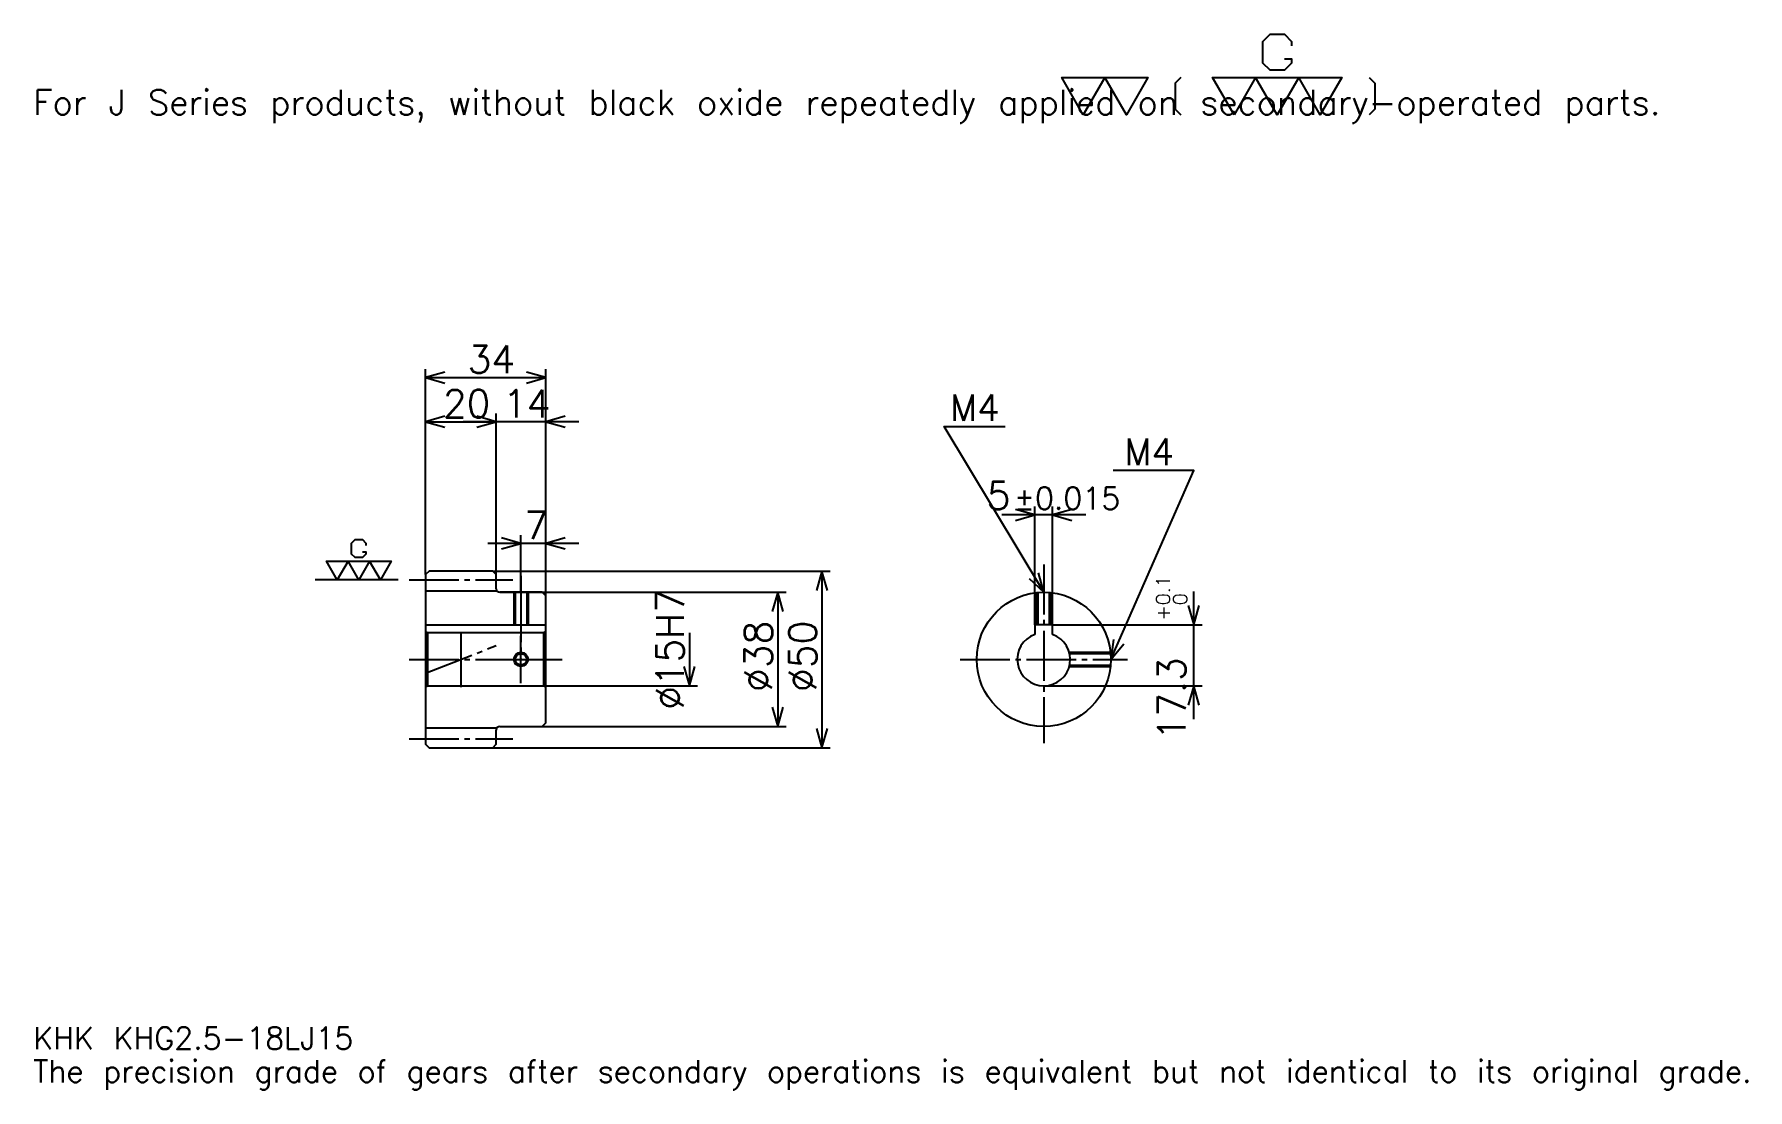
# Model space of a CAD drawing. Extents: x 16 to 501, y 6 to 305.
import ezdxf

# ---------------------------------------------------------------- set-up
doc = ezdxf.new("R2010")
doc.units = 0
doc.linetypes.add('DASHDOT', pattern=[18.782608, 14.086957, -1.565217, 1.565217, -1.565217])
doc.layers.get('0').update_dxf_attribs({"linetype": 'CONTINUOUS'})
doc.layers.add('DASHDOT', color=6, linetype='DASHDOT')
doc.styles.add('KANJI', font='TXT', dxfattribs={"bigfont": 'BIGFONT'})

msp = doc.modelspace()

# ---------------------------------------------------------------- linework, layer by layer
at = {"color": 5}
for p, q in [((126.782608, 152.565216), (126.782608, 209.695648)), ((160.782608, 152.565216), (160.782608, 209.695648)), ((126.782608, 207.347809), (160.782608, 207.347809)), ((126.782608, 194.82608), (146.782608, 194.82608)), ((170.17392, 194.82608), (137.391296, 194.82608)), ((146.782608, 152.565216), (146.782608, 197.173889)), ((299.369568, 137.365204), (299.369568, 170.82608)), ((304.369568, 137.365204), (304.369568, 170.82608)), ((313.760864, 168.478256), (289.978271, 168.478256)), ((170.17392, 160.391296), (144.391296, 160.391296)), ((153.782608, 152.565216), (153.782608, 162.73912)), ((126.782608, 151.565216), (126.782608, 152.565216)), ((145.782608, 152.565216), (160.782608, 152.565216)), ((146.782608, 151.565216), (146.782608, 152.565216)), ((153.782608, 146.565216), (153.782608, 152.565216)), ((153.782608, 146.565216), (153.782608, 152.565216)), ((160.782608, 152.565216), (241.391296, 152.565216)), ((160.782608, 145.565216), (160.782608, 152.565216)), ((239.043488, 152.565216), (239.043488, 102.565208)), ((147.782608, 146.565216), (160.782608, 146.565216)), ((160.782608, 146.565216), (228.869568, 146.565216)), ((226.521729, 146.565216), (226.521729, 108.565208)), ((344.347839, 110.673904), (344.347839, 146.756516)), ((304.369568, 137.365204), (346.695648, 137.365204)), ((201.478256, 135.065216), (201.478256, 120.065208)), ((160.782608, 120.065208), (203.82608, 120.065208)), ((301.869568, 120.065208), (346.695648, 120.065208)), ((147.782608, 108.565208), (160.782608, 108.565208)), ((160.782608, 108.565208), (228.869568, 108.565208)), ((145.782608, 102.565208), (160.782608, 102.565208)), ((160.782608, 102.565208), (241.391296, 102.565208))]:
    msp.add_line(p, q, dxfattribs=at)
at = {"color": 7}
for p, q in [((118.95652, 150.065216), (95.478256, 150.065216)), ((136.782608, 135.391296), (136.782608, 119.73912))]:
    msp.add_line(p, q, dxfattribs=at)
at = {"color": 4}
for p, q in [((126.782608, 146.940216), (146.782608, 146.940216)), ((126.782608, 137.365204), (160.782608, 137.365204)), ((127.282608, 135.065216), (127.282608, 120.065208)), ((160.282608, 135.065216), (160.782608, 135.565216)), ((160.282608, 120.065208), (160.782608, 119.565208)), ((126.782608, 108.190208), (146.782608, 108.190208))]:
    msp.add_line(p, q, dxfattribs=at)
at = {"color": 7}
for points in [[(370.017395, 297.610443), (372.052185, 297.610443), (372.052185, 296.389557), (370.017395, 294.354797), (365.947845, 294.354797), (363.913055, 296.389557), (363.913055, 302.493927), (365.947845, 304.528687), (370.017395, 304.528687), (372.052185, 302.493927), (372.052185, 301.273041)], [(313.043488, 281.739136), (306.939148, 292.320007), (331.356537, 292.320007), (325.252197, 281.739136), (319.147827, 292.320007), (313.043488, 281.739136)], [(340.716522, 292.320007), (339.088715, 290.692169), (339.088715, 283.366974), (340.716522, 281.739136)], [(355.773926, 281.739136), (349.669586, 292.320007), (386.295654, 292.320007), (380.191315, 281.739136), (374.086975, 292.320007), (367.982605, 281.739136), (361.878265, 292.320007), (355.773926, 281.739136)], [(394.027832, 292.320007), (395.65567, 290.692169), (395.65567, 283.366974), (394.027832, 281.739136)], [(108.86087, 158.000854), (109.878265, 158.000854), (109.878265, 157.390427), (108.86087, 156.373032), (106.826088, 156.373032), (105.808693, 157.390427), (105.808693, 160.442596), (106.826088, 161.459991), (108.86087, 161.459991), (109.878265, 160.442596), (109.878265, 159.832169)], [(101.739128, 150.065216), (98.686958, 155.355652), (117, 155.355652), (113.947823, 150.065216), (110.895653, 155.355652), (107.843475, 150.065216), (104.791306, 155.355652), (101.739128, 150.065216)]]:
    msp.add_lwpolyline(points, dxfattribs=at)
at = {"color": 5}
for points in [[(132.260864, 208.913025), (126.782608, 207.347809), (132.260864, 205.782593)], [(155.304352, 205.782593), (160.782608, 207.347809), (155.304352, 208.913025)], [(132.260864, 196.391296), (126.782608, 194.82608), (132.260864, 193.260864)], [(141.304352, 193.260864), (146.782608, 194.82608), (141.304352, 196.391296)], [(141.304352, 193.260864), (146.782608, 194.82608), (141.304352, 196.391296)], [(166.260864, 196.391296), (160.782608, 194.82608), (166.260864, 193.260864)], [(301.869568, 146.565216), (273.695648, 193.521729), (290.913025, 193.521729)], [(320.869568, 127.565208), (344.347839, 181), (321.495667, 181)], [(293.891296, 166.91304), (299.369568, 168.478256), (293.891296, 170.043472)], [(309.847839, 170.043472), (304.369568, 168.478256), (309.847839, 166.91304)], [(148.304352, 158.82608), (153.782608, 160.391296), (148.304352, 161.956512)], [(166.260864, 161.956512), (160.782608, 160.391296), (166.260864, 158.82608)], [(240.608704, 147.086945), (239.043488, 152.565216), (237.478271, 147.086945)], [(297.708862, 150.457474), (301.869568, 146.565216), (300.393188, 152.068085)], [(228.086945, 141.086945), (226.521729, 146.565216), (224.956512, 141.086945)], [(342.782593, 142.843475), (344.347839, 137.365204), (345.913025, 142.843475)], [(321.640289, 133.210312), (320.869568, 127.565208), (324.506287, 131.95105)], [(199.91304, 125.543472), (201.478256, 120.065208), (203.043472, 125.543472)], [(345.913025, 114.586945), (344.347839, 120.065208), (342.782593, 114.586945)], [(224.956512, 114.043472), (226.521729, 108.565208), (228.086945, 114.043472)], [(237.478271, 108.043472), (239.043488, 102.565208), (240.608704, 108.043472)]]:
    msp.add_lwpolyline(points, dxfattribs=at)
at = {"color": 4}
for points in [[(146.782608, 147.565216), (146.782608, 151.565216), (145.782608, 152.565216), (127.782608, 152.565216), (126.782608, 151.565216), (126.782608, 119.565208)], [(147.782608, 108.565208), (159.782608, 108.565208), (160.782608, 109.565208), (160.782608, 145.565216), (159.782608, 146.565216), (147.782608, 146.565216)], [(151.782608, 146.565216), (151.782608, 137.365204)], [(152.162613, 146.565216), (152.162613, 137.365204)], [(155.402603, 146.565216), (155.402603, 137.365204)], [(155.782608, 146.565216), (155.782608, 137.365204)], [(299.869568, 137.365204), (299.869568, 146.459656)], [(300.249573, 137.365204), (300.249573, 146.496017)], [(303.489563, 137.365204), (303.489563, 146.496017)], [(303.869568, 137.365204), (303.869568, 146.459656)], [(304.369568, 134.636276), (304.369568, 137.365204), (299.369568, 137.365204), (299.369568, 134.636276)], [(126.782608, 119.565208), (127.282608, 120.065208), (160.282608, 120.065208), (160.282608, 135.065216), (127.282608, 135.065216), (126.782608, 135.565216)], [(309.097961, 129.565216), (320.764008, 129.565216)], [(309.192505, 129.185211), (320.800385, 129.185211)], [(309.097961, 125.565208), (320.764008, 125.565208)], [(309.192505, 125.945206), (320.800385, 125.945206)], [(126.782608, 119.565208), (126.782608, 103.565208), (127.782608, 102.565208), (145.782608, 102.565208), (146.782608, 103.565208), (146.782608, 107.565208)]]:
    msp.add_lwpolyline(points, dxfattribs=at)
for centre, radius in [((301.869568, 127.565208), 19), ((153.782608, 127.565208), 1.62)]:
    msp.add_circle(centre, radius, dxfattribs=at)
at = {"color": 7}
msp.add_circle((153.782608, 127.565208), 2, dxfattribs=at)
at = {"color": 4}
for centre, radius, start, end in [((147.782608, 147.565216), 1, 180, 270), ((301.869568, 127.565208), 7.5, 109.47122094, 70.52877906), ((147.782608, 107.565208), 1, 90, 180)]:
    msp.add_arc(centre, radius, start, end, dxfattribs=at)
at = {"layer": 'DASHDOT', "color": 7}
for p, q in [((301.869568, 154.391296), (301.869568, 103.869553)), ((122.08696, 150.065216), (151.478256, 150.065216)), ((153.782608, 146.565216), (153.782608, 127.565208)), ((126.782608, 123.626106), (146.782608, 131.504318)), ((122.08696, 127.565208), (165.478256, 127.565208)), ((278.17392, 127.565208), (325.565216, 127.565208)), ((122.08696, 105.065208), (151.478256, 105.065208))]:
    msp.add_line(p, q, dxfattribs=at)
for points in [[(153.782608, 151.260864), (153.782608, 132.669556)], [(153.782608, 120.869553), (153.782608, 134.260864)], [(147.08696, 127.565208), (160.478256, 127.565208)]]:
    msp.add_lwpolyline(points, dxfattribs=at)

# ---------------------------------------------------------------- texts
at = {"color": 7, "style": 'KANJI'}
for s, height, p in [('For J Series products, without black oxide repeatedly applied on secondary-operated parts.', 7.043478, (15.652174, 281.739136)), ('34', 7.826087, (138.695648, 208.599991)), ('20', 7.826087, (131.695648, 196.078247)), ('14', 7.826087, (148.695648, 196.078247)), ('M4', 7.513044, (275.260864, 195.086945)), ('M4', 7.513044, (324.626099, 182.565216)), ('5', 7.826087, (285.714966, 170.043472)), ('%%p0.015', 6.26087, (293.461853, 170.043472)), ('7', 7.826087, (154.739136, 161.643463)), ('KHK KHG2.5-18LJ15', 6.26087, (15.652174, 17.217392)), ('The precision grade of gears after secondary operations is equivalent but not identical to its original grade.', 6.26087, (15.652174, 7.826087))]:
    msp.add_text(s, height=height, dxfattribs=at).set_placement(p)
for s, height, p in [('%%c15H7', 7.826087, (199.91304, 113.2826)), ('0.1', 3.913043, (337.617371, 142.927246)), ('0', 3.913043, (342.469543, 142.927246)), ('+', 3.913043, (337.617371, 138.544632)), ('%%c38', 7.826087, (224.956512, 118.369553)), ('%%c50', 7.826087, (237.478271, 118.369553)), ('17.3', 7.826087, (342, 104.670227))]:
    msp.add_text(s, height=height, rotation=90, dxfattribs=at).set_placement(p)

doc.saveas('drawing.dxf')
